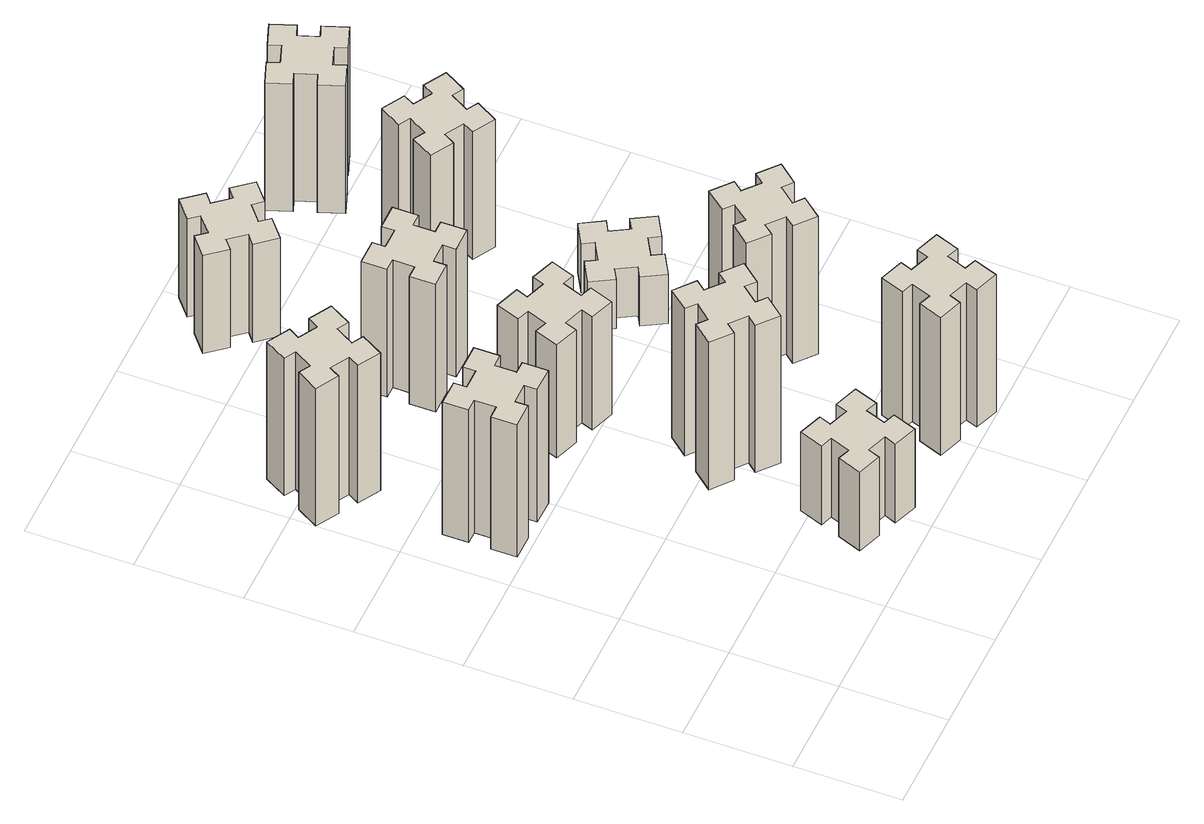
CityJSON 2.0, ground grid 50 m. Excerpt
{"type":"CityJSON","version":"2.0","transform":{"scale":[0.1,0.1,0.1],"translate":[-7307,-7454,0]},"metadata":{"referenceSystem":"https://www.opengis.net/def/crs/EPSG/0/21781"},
"CityObjects":{
"building1":{"type":"Building","attributes":{"class":"1000","function":"1000","usage":"1000","yearOfConstruction":2016,"roofType":"1000","measuredHeight":81,"storeysAboveGround":30,"storeysBelowGround":0},"geometry":[{"type":"Solid","lod":"1","boundaries":[[[[0,1,2,3,4,5,6,7,8,9,10,11,12,13,14,15,16,17,18,19]],[[17,16,20,21]],[[16,15,22,20]],[[15,14,23,22]],[[14,13,24,23]],[[13,12,25,24]],[[12,11,26,25]],[[11,10,27,26]],[[10,9,28,27]],[[9,8,29,28]],[[8,7,30,29]],[[7,6,31,30]],[[6,5,32,31]],[[5,4,33,32]],[[4,3,34,33]],[[3,2,35,34]],[[2,1,36,35]],[[1,0,37,36]],[[0,19,38,37]],[[19,18,39,38]],[[18,17,21,39]],[[24,25,26,27,28,29,30,31,32,33,34,35,36,37,38,39,21,20,22,23]]]]}]},
"building2":{"type":"Building","attributes":{"class":"1000","function":"1000","usage":"1000","yearOfConstruction":2016,"roofType":"1000","measuredHeight":84,"storeysAboveGround":30,"storeysBelowGround":0},"geometry":[{"type":"Solid","lod":"1","boundaries":[[[[40,41,42,43,44,45,46,47,48,49,50,51,52,53,54,55,56,57,58,59]],[[57,56,60,61]],[[56,55,62,60]],[[55,54,63,62]],[[54,53,64,63]],[[53,52,65,64]],[[52,51,66,65]],[[51,50,67,66]],[[50,49,68,67]],[[49,48,69,68]],[[48,47,70,69]],[[47,46,71,70]],[[46,45,72,71]],[[45,44,73,72]],[[44,43,74,73]],[[43,42,75,74]],[[42,41,76,75]],[[41,40,77,76]],[[40,59,78,77]],[[59,58,79,78]],[[58,57,61,79]],[[64,65,66,67,68,69,70,71,72,73,74,75,76,77,78,79,61,60,62,63]]]]}]},
"building3":{"type":"Building","attributes":{"class":"1000","function":"1000","usage":"1000","yearOfConstruction":2016,"roofType":"1000","measuredHeight":48,"storeysAboveGround":30,"storeysBelowGround":0},"geometry":[{"type":"Solid","lod":"1","boundaries":[[[[80,81,82,83,84,85,86,87,88,89,90,91,92,93,94,95,96,97,98,99]],[[97,96,100,101]],[[96,95,102,100]],[[95,94,103,102]],[[94,93,104,103]],[[93,92,105,104]],[[92,91,106,105]],[[91,90,107,106]],[[90,89,108,107]],[[89,88,109,108]],[[88,87,110,109]],[[87,86,111,110]],[[86,85,112,111]],[[85,84,113,112]],[[84,83,114,113]],[[83,82,115,114]],[[82,81,116,115]],[[81,80,117,116]],[[80,99,118,117]],[[99,98,119,118]],[[98,97,101,119]],[[104,105,106,107,108,109,110,111,112,113,114,115,116,117,118,119,101,100,102,103]]]]}]},
"building4":{"type":"Building","attributes":{"class":"1000","function":"1000","usage":"1000","yearOfConstruction":2016,"roofType":"1000","measuredHeight":90,"storeysAboveGround":30,"storeysBelowGround":0},"geometry":[{"type":"Solid","lod":"1","boundaries":[[[[120,121,122,123,124,125,126,127,128,129,130,131,132,133,134,135,136,137,138,139]],[[137,136,140,141]],[[136,135,142,140]],[[135,134,143,142]],[[134,133,144,143]],[[133,132,145,144]],[[132,131,146,145]],[[131,130,147,146]],[[130,129,148,147]],[[129,128,149,148]],[[128,127,150,149]],[[127,126,151,150]],[[126,125,152,151]],[[125,124,153,152]],[[124,123,154,153]],[[123,122,155,154]],[[122,121,156,155]],[[121,120,157,156]],[[120,139,158,157]],[[139,138,159,158]],[[138,137,141,159]],[[144,145,146,147,148,149,150,151,152,153,154,155,156,157,158,159,141,140,142,143]]]]}]},
"building5":{"type":"Building","attributes":{"class":"1000","function":"1000","usage":"1000","yearOfConstruction":2016,"roofType":"1000","measuredHeight":69,"storeysAboveGround":30,"storeysBelowGround":0},"geometry":[{"type":"Solid","lod":"1","boundaries":[[[[160,161,162,163,164,165,166,167,168,169,170,171,172,173,174,175,176,177,178,179]],[[177,176,180,181]],[[176,175,182,180]],[[175,174,183,182]],[[174,173,184,183]],[[173,172,185,184]],[[172,171,186,185]],[[171,170,187,186]],[[170,169,188,187]],[[169,168,189,188]],[[168,167,190,189]],[[167,166,191,190]],[[166,165,192,191]],[[165,164,193,192]],[[164,163,194,193]],[[163,162,195,194]],[[162,161,196,195]],[[161,160,197,196]],[[160,179,198,197]],[[179,178,199,198]],[[178,177,181,199]],[[184,185,186,187,188,189,190,191,192,193,194,195,196,197,198,199,181,180,182,183]]]]}]},
"building6":{"type":"Building","attributes":{"class":"1000","function":"1000","usage":"1000","yearOfConstruction":2016,"roofType":"1000","measuredHeight":78,"storeysAboveGround":30,"storeysBelowGround":0},"geometry":[{"type":"Solid","lod":"1","boundaries":[[[[200,201,202,203,204,205,206,207,208,209,210,211,212,213,214,215,216,217,218,219]],[[217,216,220,221]],[[216,215,222,220]],[[215,214,223,222]],[[214,213,224,223]],[[213,212,225,224]],[[212,211,226,225]],[[211,210,227,226]],[[210,209,228,227]],[[209,208,229,228]],[[208,207,230,229]],[[207,206,231,230]],[[206,205,232,231]],[[205,204,233,232]],[[204,203,234,233]],[[203,202,235,234]],[[202,201,236,235]],[[201,200,237,236]],[[200,219,238,237]],[[219,218,239,238]],[[218,217,221,239]],[[224,225,226,227,228,229,230,231,232,233,234,235,236,237,238,239,221,220,222,223]]]]}]},
"building7":{"type":"Building","attributes":{"class":"1000","function":"1000","usage":"1000","yearOfConstruction":2016,"roofType":"1000","measuredHeight":84,"storeysAboveGround":30,"storeysBelowGround":0},"geometry":[{"type":"Solid","lod":"1","boundaries":[[[[240,241,242,243,244,245,246,247,248,249,250,251,252,253,254,255,256,257,258,259]],[[257,256,260,261]],[[256,255,262,260]],[[255,254,263,262]],[[254,253,264,263]],[[253,252,265,264]],[[252,251,266,265]],[[251,250,267,266]],[[250,249,268,267]],[[249,248,269,268]],[[248,247,270,269]],[[247,246,271,270]],[[246,245,272,271]],[[245,244,273,272]],[[244,243,274,273]],[[243,242,275,274]],[[242,241,276,275]],[[241,240,277,276]],[[240,259,278,277]],[[259,258,279,278]],[[258,257,261,279]],[[264,265,266,267,268,269,270,271,272,273,274,275,276,277,278,279,261,260,262,263]]]]}]},
"building8":{"type":"Building","attributes":{"class":"1000","function":"1000","usage":"1000","yearOfConstruction":2016,"roofType":"1000","measuredHeight":60,"storeysAboveGround":30,"storeysBelowGround":0},"geometry":[{"type":"Solid","lod":"1","boundaries":[[[[280,281,282,283,284,285,286,287,288,289,290,291,292,293,294,295,296,297,298,299]],[[297,296,300,301]],[[296,295,302,300]],[[295,294,303,302]],[[294,293,304,303]],[[293,292,305,304]],[[292,291,306,305]],[[291,290,307,306]],[[290,289,308,307]],[[289,288,309,308]],[[288,287,310,309]],[[287,286,311,310]],[[286,285,312,311]],[[285,284,313,312]],[[284,283,314,313]],[[283,282,315,314]],[[282,281,316,315]],[[281,280,317,316]],[[280,299,318,317]],[[299,298,319,318]],[[298,297,301,319]],[[304,305,306,307,308,309,310,311,312,313,314,315,316,317,318,319,301,300,302,303]]]]}]},
"building9":{"type":"Building","attributes":{"class":"1000","function":"1000","usage":"1000","yearOfConstruction":2016,"roofType":"1000","measuredHeight":84,"storeysAboveGround":30,"storeysBelowGround":0},"geometry":[{"type":"Solid","lod":"1","boundaries":[[[[320,321,322,323,324,325,326,327,328,329,330,331,332,333,334,335,336,337,338,339]],[[337,336,340,341]],[[336,335,342,340]],[[335,334,343,342]],[[334,333,344,343]],[[333,332,345,344]],[[332,331,346,345]],[[331,330,347,346]],[[330,329,348,347]],[[329,328,349,348]],[[328,327,350,349]],[[327,326,351,350]],[[326,325,352,351]],[[325,324,353,352]],[[324,323,354,353]],[[323,322,355,354]],[[322,321,356,355]],[[321,320,357,356]],[[320,339,358,357]],[[339,338,359,358]],[[338,337,341,359]],[[344,345,346,347,348,349,350,351,352,353,354,355,356,357,358,359,341,340,342,343]]]]}]},
"building10":{"type":"Building","attributes":{"class":"1000","function":"1000","usage":"1000","yearOfConstruction":2016,"roofType":"1000","measuredHeight":30,"storeysAboveGround":30,"storeysBelowGround":0},"geometry":[{"type":"Solid","lod":"1","boundaries":[[[[360,361,362,363,364,365,366,367,368,369,370,371,372,373,374,375,376,377,378,379]],[[377,376,380,381]],[[376,375,382,380]],[[375,374,383,382]],[[374,373,384,383]],[[373,372,385,384]],[[372,371,386,385]],[[371,370,387,386]],[[370,369,388,387]],[[369,368,389,388]],[[368,367,390,389]],[[367,366,391,390]],[[366,365,392,391]],[[365,364,393,392]],[[364,363,394,393]],[[363,362,395,394]],[[362,361,396,395]],[[361,360,397,396]],[[360,379,398,397]],[[379,378,399,398]],[[378,377,381,399]],[[384,385,386,387,388,389,390,391,392,393,394,395,396,397,398,399,381,380,382,383]]]]}]},
"building11":{"type":"Building","attributes":{"class":"1000","function":"1000","usage":"1000","yearOfConstruction":2016,"roofType":"1000","measuredHeight":78,"storeysAboveGround":30,"storeysBelowGround":0},"geometry":[{"type":"Solid","lod":"1","boundaries":[[[[400,401,402,403,404,405,406,407,408,409,410,411,412,413,414,415,416,417,418,419]],[[417,416,420,421]],[[416,415,422,420]],[[415,414,423,422]],[[414,413,424,423]],[[413,412,425,424]],[[412,411,426,425]],[[411,410,427,426]],[[410,409,428,427]],[[409,408,429,428]],[[408,407,430,429]],[[407,406,431,430]],[[406,405,432,431]],[[405,404,433,432]],[[404,403,434,433]],[[403,402,435,434]],[[402,401,436,435]],[[401,400,437,436]],[[400,419,438,437]],[[419,418,439,438]],[[418,417,421,439]],[[424,425,426,427,428,429,430,431,432,433,434,435,436,437,438,439,421,420,422,423]]]]}]},
"building12":{"type":"Building","attributes":{"class":"1000","function":"1000","usage":"1000","yearOfConstruction":2016,"roofType":"1000","measuredHeight":78,"storeysAboveGround":30,"storeysBelowGround":0},"geometry":[{"type":"Solid","lod":"1","boundaries":[[[[440,441,442,443,444,445,446,447,448,449,450,451,452,453,454,455,456,457,458,459]],[[457,456,460,461]],[[456,455,462,460]],[[455,454,463,462]],[[454,453,464,463]],[[453,452,465,464]],[[452,451,466,465]],[[451,450,467,466]],[[450,449,468,467]],[[449,448,469,468]],[[448,447,470,469]],[[447,446,471,470]],[[446,445,472,471]],[[445,444,473,472]],[[444,443,474,473]],[[443,442,475,474]],[[442,441,476,475]],[[441,440,477,476]],[[440,459,478,477]],[[459,458,479,478]],[[458,457,461,479]],[[464,465,466,467,468,469,470,471,472,473,474,475,476,477,478,479,461,460,462,463]]]]}]}
},
"vertices":[
[225,1755,0],[225,1655,0],[165,1655,0],[165,1535,0],[285,1535,0],[285,1595,0],[385,1595,0],[385,1535,0],[505,1535,0],[505,1655,0],[445,1655,0],[445,1755,0],[505,1755,0],[505,1875,0],[385,1875,0],[385,1815,0],[285,1815,0],[285,1875,0],[165,1875,0],[165,1755,0],[285,1815,810],[285,1875,810],[385,1815,810],[385,1875,810],[505,1875,810],[505,1755,810],[445,1755,810],[445,1655,810],[505,1655,810],[505,1535,810],[385,1535,810],[385,1595,810],[285,1595,810],[285,1535,810],[165,1535,810],[165,1655,810],[225,1655,810],[225,1755,810],[165,1755,810],[165,1875,810],
[165,2544,0],[115,2457,0],[63,2487,0],[3,2383,0],[107,2323,0],[137,2375,0],[224,2325,0],[194,2273,0],[298,2213,0],[358,2317,0],[306,2347,0],[356,2434,0],[408,2404,0],[468,2508,0],[364,2568,0],[334,2516,0],[247,2566,0],[277,2618,0],[173,2678,0],[113,2574,0],[247,2566,840],[277,2618,840],[334,2516,840],[364,2568,840],[468,2508,840],[408,2404,840],[356,2434,840],[306,2347,840],[358,2317,840],[298,2213,840],[194,2273,840],[224,2325,840],[137,2375,840],[107,2323,840],[3,2383,840],[63,2487,840],[115,2457,840],[165,2544,840],[113,2574,840],[173,2678,840],
[889,410,0],[855,316,0],[799,337,0],[757,224,0],[870,183,0],[891,239,0],[985,205,0],[964,149,0],[1077,107,0],[1118,220,0],[1062,241,0],[1096,335,0],[1152,314,0],[1193,427,0],[1080,468,0],[1060,412,0],[966,446,0],[987,502,0],[874,543,0],[833,430,0],[966,446,480],[987,502,480],[1060,412,480],[1080,468,480],[1193,427,480],[1152,314,480],[1096,335,480],[1062,241,480],[1118,220,480],[1077,107,480],[964,149,480],[985,205,480],[891,239,480],[870,183,480],[757,224,480],[799,337,480],[855,316,480],[889,410,480],[833,430,480],[874,543,480],
[1127,856,0],[1192,933,0],[1238,894,0],[1315,986,0],[1223,1063,0],[1184,1017,0],[1108,1082,0],[1146,1128,0],[1054,1205,0],[977,1113,0],[1023,1074,0],[959,998,0],[913,1036,0],[836,944,0],[928,867,0],[966,913,0],[1043,849,0],[1004,803,0],[1096,726,0],[1173,818,0],[1043,849,900],[1004,803,900],[966,913,900],[928,867,900],[836,944,900],[913,1036,900],[959,998,900],[1023,1074,900],[977,1113,900],[1054,1205,900],[1146,1128,900],[1108,1082,900],[1184,1017,900],[1223,1063,900],[1315,986,900],[1238,894,900],[1192,933,900],[1127,856,900],[1173,818,900],[1096,726,900],
[1060,1792,0],[966,1826,0],[987,1882,0],[874,1923,0],[833,1810,0],[889,1790,0],[855,1696,0],[799,1717,0],[757,1604,0],[870,1563,0],[891,1619,0],[985,1585,0],[964,1529,0],[1077,1487,0],[1118,1600,0],[1062,1621,0],[1096,1715,0],[1152,1694,0],[1193,1807,0],[1080,1848,0],[1096,1715,690],[1152,1694,690],[1062,1621,690],[1118,1600,690],[1077,1487,690],[964,1529,690],[985,1585,690],[891,1619,690],[870,1563,690],[757,1604,690],[799,1717,690],[855,1696,690],[889,1790,690],[833,1810,690],[874,1923,690],[987,1882,690],[966,1826,690],[1060,1792,690],[1080,1848,690],[1193,1807,690],
[1085,2295,0],[1085,2395,0],[1145,2395,0],[1145,2515,0],[1025,2515,0],[1025,2455,0],[925,2455,0],[925,2515,0],[805,2515,0],[805,2395,0],[865,2395,0],[865,2295,0],[805,2295,0],[805,2175,0],[925,2175,0],[925,2235,0],[1025,2235,0],[1025,2175,0],[1145,2175,0],[1145,2295,0],[1025,2235,780],[1025,2175,780],[925,2235,780],[925,2175,780],[805,2175,780],[805,2295,780],[865,2295,780],[865,2395,780],[805,2395,780],[805,2515,780],[925,2515,780],[925,2455,780],[1025,2455,780],[1025,2515,780],[1145,2515,780],[1145,2395,780],[1085,2395,780],[1085,2295,780],[1145,2295,780],[1145,2175,780],
[1702,141,0],[1736,235,0],[1792,214,0],[1833,327,0],[1720,368,0],[1700,312,0],[1606,346,0],[1627,402,0],[1514,443,0],[1473,330,0],[1529,310,0],[1495,216,0],[1439,237,0],[1397,124,0],[1510,83,0],[1531,139,0],[1625,105,0],[1604,49,0],[1717,7,0],[1758,120,0],[1625,105,840],[1604,49,840],[1531,139,840],[1510,83,840],[1397,124,840],[1439,237,840],[1495,216,840],[1529,310,840],[1473,330,840],[1514,443,840],[1627,402,840],[1606,346,840],[1700,312,840],[1720,368,840],[1833,327,840],[1792,214,840],[1736,235,840],[1702,141,840],[1758,120,840],[1717,7,840],
[1008,3069,0],[1084,3133,0],[1123,3087,0],[1215,3164,0],[1138,3256,0],[1092,3218,0],[1027,3294,0],[1073,3333,0],[996,3425,0],[904,3348,0],[943,3302,0],[866,3237,0],[828,3283,0],[736,3206,0],[813,3114,0],[859,3153,0],[923,3076,0],[877,3038,0],[954,2946,0],[1046,3023,0],[923,3076,600],[877,3038,600],[859,3153,600],[813,3114,600],[736,3206,600],[828,3283,600],[866,3237,600],[943,3302,600],[904,3348,600],[996,3425,600],[1073,3333,600],[1027,3294,600],[1092,3218,600],[1138,3256,600],[1215,3164,600],[1123,3087,600],[1084,3133,600],[1008,3069,600],[1046,3023,600],[954,2946,600],
[1663,1174,0],[1599,1098,0],[1553,1136,0],[1476,1044,0],[1568,967,0],[1606,1013,0],[1683,949,0],[1644,903,0],[1736,826,0],[1813,918,0],[1767,956,0],[1832,1033,0],[1878,994,0],[1955,1086,0],[1863,1163,0],[1824,1117,0],[1748,1182,0],[1786,1228,0],[1694,1305,0],[1617,1213,0],[1748,1182,840],[1786,1228,840],[1824,1117,840],[1863,1163,840],[1955,1086,840],[1878,994,840],[1832,1033,840],[1767,956,840],[1813,918,840],[1736,826,840],[1644,903,840],[1683,949,840],[1606,1013,840],[1568,967,840],[1476,1044,840],[1553,1136,840],[1599,1098,840],[1663,1174,840],[1617,1213,840],[1694,1305,840],
[1704,1826,0],[1617,1776,0],[1587,1828,0],[1483,1768,0],[1543,1664,0],[1595,1694,0],[1645,1607,0],[1593,1577,0],[1653,1473,0],[1757,1533,0],[1727,1585,0],[1814,1635,0],[1844,1583,0],[1948,1643,0],[1888,1747,0],[1836,1717,0],[1786,1804,0],[1838,1834,0],[1778,1938,0],[1674,1878,0],[1786,1804,300],[1838,1834,300],[1836,1717,300],[1888,1747,300],[1948,1643,300],[1844,1583,300],[1814,1635,300],[1727,1585,300],[1757,1533,300],[1653,1473,300],[1593,1577,300],[1645,1607,300],[1595,1694,300],[1543,1664,300],[1483,1768,300],[1587,1828,300],[1617,1776,300],[1704,1826,300],[1674,1878,300],[1778,1938,300],
[1814,2616,0],[1727,2666,0],[1757,2718,0],[1653,2778,0],[1593,2674,0],[1645,2644,0],[1595,2557,0],[1543,2587,0],[1483,2483,0],[1587,2423,0],[1617,2475,0],[1704,2425,0],[1674,2373,0],[1778,2313,0],[1838,2417,0],[1786,2447,0],[1836,2534,0],[1888,2504,0],[1948,2608,0],[1844,2668,0],[1836,2534,780],[1888,2504,780],[1786,2447,780],[1838,2417,780],[1778,2313,780],[1674,2373,780],[1704,2425,780],[1617,2475,780],[1587,2423,780],[1483,2483,780],[1543,2587,780],[1595,2557,780],[1645,2644,780],[1593,2674,780],[1653,2778,780],[1757,2718,780],[1727,2666,780],[1814,2616,780],[1844,2668,780],[1948,2608,780],
[1695,3195,0],[1729,3101,0],[1673,3080,0],[1714,2967,0],[1827,3009,0],[1806,3065,0],[1900,3099,0],[1920,3043,0],[2033,3084,0],[1992,3197,0],[1936,3176,0],[1902,3270,0],[1958,3290,0],[1917,3403,0],[1804,3362,0],[1825,3306,0],[1731,3272,0],[1710,3328,0],[1597,3287,0],[1639,3174,0],[1731,3272,780],[1710,3328,780],[1825,3306,780],[1804,3362,780],[1917,3403,780],[1958,3290,780],[1902,3270,780],[1936,3176,780],[1992,3197,780],[2033,3084,780],[1920,3043,780],[1900,3099,780],[1806,3065,780],[1827,3009,780],[1714,2967,780],[1673,3080,780],[1729,3101,780],[1695,3195,780],[1639,3174,780],[1597,3287,780]
]}
